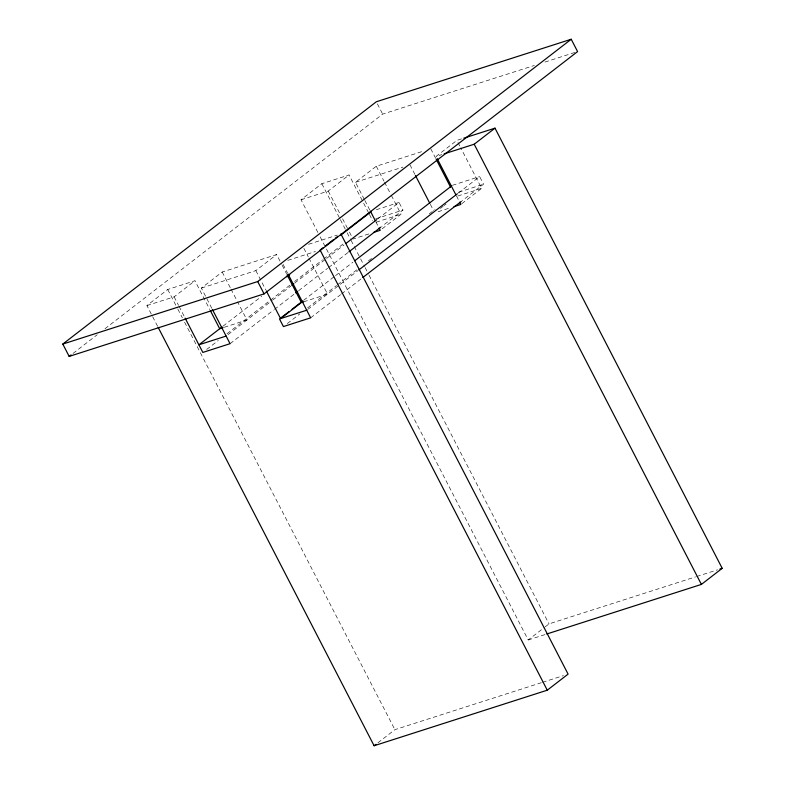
<?xml version="1.0" encoding="UTF-8"?>
<svg xmlns="http://www.w3.org/2000/svg" width="785" height="785" viewBox="0 0 785 785"><rect width="100%" height="100%" fill="white"/><g stroke="black" fill="none" stroke-linecap="round" stroke-linejoin="round"><path stroke-width="0.59" stroke-dasharray="3.92 2.94" d="M73.044 353.417L97.232 334.724M104.974 328.738L382.678 114.11L534.399 65.44M157.589 326.266L146.913 305.571L167.715 289.488L194.945 280.755L209.801 309.535M146.913 305.571L174.142 296.828L194.945 280.755M317.896 232.468L301.028 199.782L321.83 183.7L349.06 174.967L368.872 213.353M211.822 308.348L201.372 288.095L222.175 272.012L276.634 254.546L281.589 264.143M301.028 199.782L328.258 191.049L349.06 174.967M364.289 199.37L355.487 182.306L376.29 166.234L422.644 151.358M201.372 288.095L255.832 270.619L276.634 254.546M223.048 326.148L261.69 296.288M206.7 349.443L218.289 340.484M226.983 333.762L269.481 300.91M270.452 300.164L290.735 284.494M294.601 281.501L322.615 259.855M323.577 259.109L343.859 243.429M228.023 334.616L271.531 300.989M272.503 300.243L290.852 286.054M294.718 283.071L325.628 259.178M326.589 258.432L343.977 244.999M377.791 218.868L399.045 202.442L402.97 210.056L381.716 226.482M230.064 343.693L273.533 310.095M274.495 309.349L294.787 293.668M298.643 290.685L327.63 268.284M328.591 267.538L347.912 252.613M382.138 228.827L401.057 214.207L391.146 195.023M303.638 300.292L334.547 276.399M335.519 275.653L352.907 262.219M287.29 323.587L299.841 313.882M307.573 307.906L336.549 285.514M337.521 284.769L356.832 269.834M368.43 260.875L373.258 257.146M429.287 213.844L435.076 209.359M307.671 309.486L357.921 270.648M458.381 193.012L479.635 176.586L483.56 184.2L462.306 200.626M440.385 208.427L443.221 206.239M444.163 205.513L446.057 204.051M310.654 317.837L340.602 294.689M341.563 293.943L361.846 278.273M461.786 203.707L481.647 188.361L460.736 147.845M377.889 742.826L394.904 729.667L541.346 682.695M320.143 236.825L528.217 639.961L544.299 627.539M545.241 626.813L549.019 623.889L695.461 576.906M544.908 62.074L576.416 51.957M461.501 138.896L456.88 140.378L436.077 156.46L441.847 154.606M355.487 182.306L402.999 167.068M376.349 209.723L399.045 202.442M452.396 185.329L479.635 176.586M375.74 218.789L402.97 210.056M458.597 192.207L483.56 184.2M376.093 222.214L401.057 214.207M457.783 196.014L481.647 188.361M308.544 244.312L337.422 235.049M368.901 233.93L353.014 239.023L348.618 230.496M438.118 211.724L450.619 207.711M287.732 260.385L315.462 251.494M224.245 327.276L246.941 319.995L237.58 301.872M303.667 301.793L327.531 294.139L308.819 257.892M696.629 576.533L717.549 569.822M528.217 639.961L545.654 634.368M542.514 682.322L563.434 675.61M457.979 142.507L460.177 146.775M456.438 195.907L459.735 202.304M430.749 148.757L435.704 158.354M409.947 164.84L414.902 174.437M430.308 204.286L433.614 210.684M377.379 103.836L382.678 114.11M376.29 166.234L383.993 181.158M384.542 182.228L390.596 193.954M364.839 200.44L369.794 210.027M375.848 221.762L379.145 228.16M369.421 214.413L372.718 220.811M328.258 191.049L340.366 214.501M342.564 218.77L348.069 229.426M321.83 183.7L339.826 218.573M340.386 219.663L346.568 231.644M347.137 232.733L350.512 239.268M351.072 240.357L360.07 257.794M360.629 258.883L364.564 266.507M365.133 267.597L368.508 274.142M369.068 275.231L549.019 623.889M303.864 248.295L308.269 256.823M283.061 264.378L287.467 272.905M282.139 265.202L286.545 273.739M255.832 270.619L265.742 289.812M222.175 272.012L230.427 288.007M230.976 289.076L237.031 300.802M174.142 296.828L178.538 305.355M179.088 306.425L184.593 317.091M167.715 289.488L177.273 308.014M177.832 309.104L182.336 317.817M184.583 322.174L394.904 729.667"/><path stroke-width="1.18" d="M62.8 344.075L376.309 101.775L571.215 39.25L577.583 51.584L264.074 293.884L69.168 356.41L62.8 344.075L257.706 281.55L571.215 39.25M69.168 356.41L71.111 354.918M321.026 249.277L322.92 247.815M325.755 245.626L333.321 239.778M335.215 238.316L337.099 236.854M222.086 326.894L198.899 344.811L226.129 336.068M286.81 276.87L289.704 274.632M340.896 235.068L370.844 211.921M444.163 153.86L474.199 144.224L495.001 128.151L722.2 568.33L701.397 584.413L546.811 633.995M291.824 285.308L293.747 283.817M345.91 243.497L376.82 219.614M295.749 292.923L297.682 291.431M348.874 251.867L380.754 227.228M280.461 318.21L289.155 311.488M292.049 309.251L302.676 301.038M354.84 260.728L451.434 186.074M303.667 301.793L301.401 302.519L280.598 318.602L266.292 290.882M358.882 269.903L457.41 193.758M362.817 277.517L461.344 201.372M158.158 327.355L374.102 745.75L375.995 744.288M374.102 745.75L547.273 690.192L568.085 674.119L340.886 233.93M463.807 138.15L495.001 128.151M373.444 232.468L380.254 230.29L379.145 228.16M454.024 206.622L460.834 204.434L459.735 202.304M223.107 327.639L219.702 328.729L210.351 310.605M306.719 310.222L279.489 318.955L283.424 326.57L310.654 317.837L288.016 273.965M719.874 569.076L722.2 568.33M474.199 144.224L701.397 584.413M437.176 158.59L455.889 194.837M436.254 159.424L450.561 187.144M415.451 175.497L429.758 203.217M370.343 211.096L375.299 220.693M320.084 250.013L547.273 690.192M287.094 274.799L301.401 302.519M257.706 281.55L264.074 293.884M212.372 309.418L230.064 343.693L202.834 352.426L185.142 318.151"/></g></svg>
